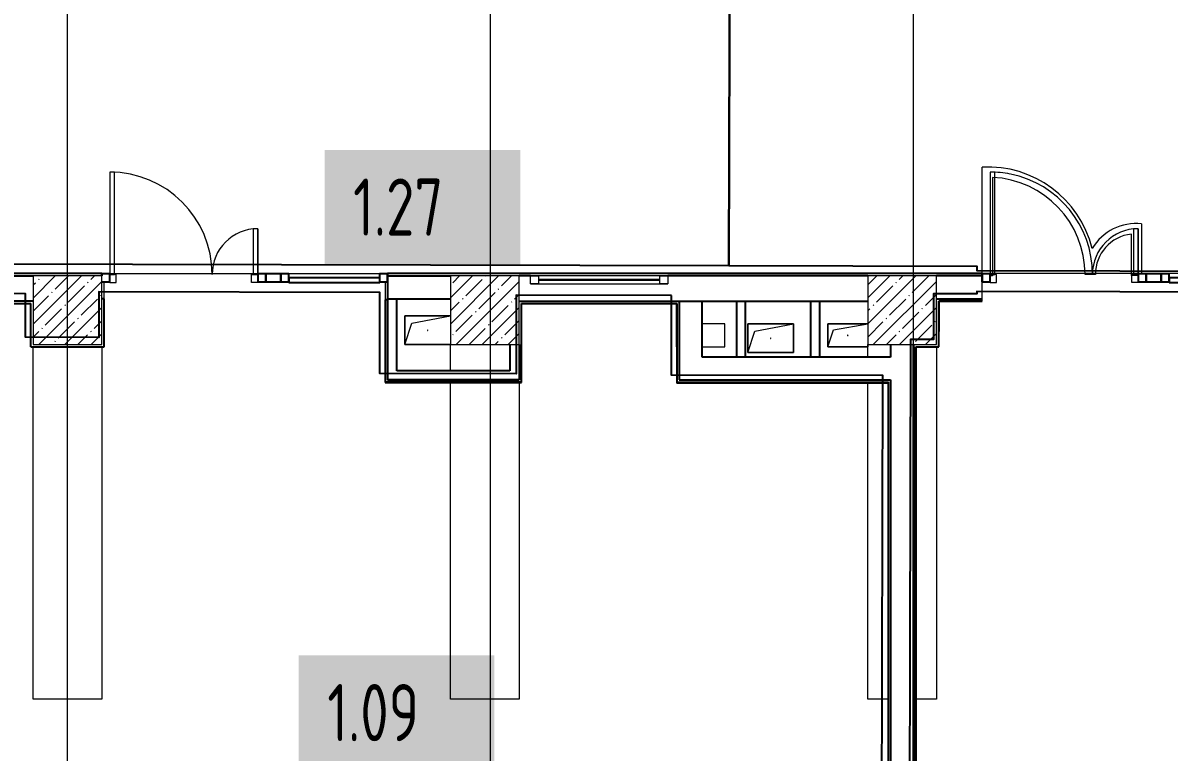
# Model space of a CAD drawing. Header units: millimetres. Extents: x 3914 to 443608, y -156176 to 78197.
# Drawn here: x 48077 to 58102, y -142377 to -136000 of the extents above; entities that cross this region are included whole.
import ezdxf

# ---------------------------------------------------------------- set-up
doc = ezdxf.new("R2010")
doc.units = ezdxf.units.MM
for name, color, linetype, lineweight in [('A-DETL-GENF', 7, 'Continuous', 9), ('A-DOOR-1', 7, 'Continuous', 5), ('A-FLOR', 7, 'Continuous', 9), ('A-GENM', 7, 'Continuous', 9), ('A-GLAZ', 7, 'Continuous', 9), ('A-GLAZ-1', 7, 'Continuous', 5), ('A-GLAZ-CURT-1', 7, 'Continuous', 5), ('A-GLAZ-CURT-2', 7, 'Continuous', 25), ('A-GLAZ-CWMG', 7, 'Continuous', 9), ('A-GLAZ-CWMG-1', 7, 'Continuous', 25), ('S-COLS-1', 7, 'Continuous', 5), ('Оси', 7, 'Continuous', 9)]:
    doc.layers.add(name, color=color, linetype=linetype, lineweight=lineweight)
doc.layers.add('A-DOOR-4', color=7, linetype='Continuous', lineweight=5, true_color=0xd7dbdf)
doc.styles.add('СПДС', font='ГОСТ тип А.ttf', dxfattribs={"width": 0.9})

# ---------------------------------------------------------------- blocks, each defined once
blk = doc.blocks.new('BSC_Колонна _Прямоугольная - 600х600-23286269-Объем проектирования 1 этажа')
at = {"layer": 'S-COLS-1'}
h = blk.add_hatch(dxfattribs=at)
h.set_pattern_fill('FP_3', color=256, style=0, pattern_type=2)
h.set_pattern_definition([(45, (-29509.74, -7600), (-114.04925, 114.04925), []), (45, (-29395.7, -7600), (-114.04925, 114.04925), [201.613, -40.323, 6.706, -33.617])])
h.paths.add_polyline_path([(-300, -300), (300, -300), (300, 300), (-300, 300), (-300, -187)])
for p, q in [((300, 300), (-300, 300)), ((-300, 300), (-300, -300)), ((300, -300), (300, 300)), ((-300, -300), (300, -300))]:
    blk.add_line(p, q, dxfattribs=at)
blk = doc.blocks.new('BSC_Колонна _Прямоугольная - 600х600-V18-Объем проектирования 1 этажа')
at = {"layer": 'S-COLS-1'}
h = blk.add_hatch(dxfattribs=at)
h.set_pattern_fill('FP_28', color=256, style=0, pattern_type=2)
h.set_pattern_definition([(45, (-25860, -7600), (-114.0493, 114.0493), []), (45, (-25745.95, -7600), (-114.0493, 114.0493), [201.613, -40.323, 6.706, -33.617])])
h.paths.add_polyline_path([(300, -300), (300, 300), (-300, 300), (-300, -300), (-111, -300)])
for p, q in [((300, 300), (-300, 300)), ((-300, 300), (-300, -300)), ((300, -300), (300, 300)), ((-300, -300), (300, -300))]:
    blk.add_line(p, q, dxfattribs=at)
blk = doc.blocks.new('BSC_Колонна _Прямоугольная - 600х600-V153-Объем проектирования 1 этажа')
at = {"layer": 'S-COLS-1'}
h = blk.add_hatch(dxfattribs=at)
h.set_pattern_fill('FP_155', color=256, style=0, pattern_type=2)
h.set_pattern_definition([(45, (-22210, -7600), (-114.0493, 114.0493), []), (45, (-22095.95, -7600), (-114.0493, 114.0493), [201.613, -40.323, 6.706, -33.617])])
h.paths.add_polyline_path([(161, -300), (300, -300), (300, 300), (-300, 300), (-300, -300)])
for p, q in [((300, 300), (-300, 300)), ((-300, 300), (-300, -300)), ((300, -300), (300, 300)), ((-300, -300), (300, -300))]:
    blk.add_line(p, q, dxfattribs=at)
blk = doc.blocks.new('GM_Отверстие прямоугольное _в плите_ - Отверстие-21981599-Объем проектирования 1 этажа')
at = {"layer": 'A-GENM'}
for p, q in [((-175, -100), (-175, 100)), ((-175, 100), (175, 100)), ((175, 100), (-175, 100)), ((-175, 100), (-175, -100)), ((-175, -100), (-125, 50)), ((-125, 50), (175, 100)), ((175, -100), (-175, -100)), ((-175, -100), (175, -100)), ((175, -80), (175, -100)), ((175, -100), (175, -80))]:
    blk.add_line(p, q, dxfattribs=at)
for start, end in [(360, 180), (180, 360)]:
    blk.add_arc((0, 0), 2.5, start, end, dxfattribs=at)
blk = doc.blocks.new('GM_Отверстие прямоугольное _в плите_ - Отверстие-V199-Объем проектирования 1 этажа')
at = {"layer": 'A-GENM'}
for p, q in [((-200, -125), (-200, 125)), ((-200, 125), (200, 125)), ((200, 125), (-200, 125)), ((-200, 125), (-200, -125)), ((-138, 62), (200, 125)), ((200, 125), (200, -125)), ((200, -125), (200, 125)), ((-200, -125), (-138, 62)), ((200, -125), (-200, -125)), ((-200, -125), (200, -125))]:
    blk.add_line(p, q, dxfattribs=at)
for start, end in [(360, 180), (180, 360)]:
    blk.add_arc((0, 0), 2.5, start, end, dxfattribs=at)
blk = doc.blocks.new('GM_Отверстие прямоугольное _в плите_ - Отверстие-V206-Объем проектирования 1 этажа')
at = {"layer": 'A-GENM'}
for p, q in [((-200, -125), (-200, 125)), ((-200, 125), (200, 125)), ((200, 125), (-200, 125)), ((-200, 125), (-200, -125)), ((-138, 62), (200, 125)), ((-200, -125), (-138, 62)), ((200, -125), (-200, -125)), ((-200, -125), (200, -125))]:
    blk.add_line(p, q, dxfattribs=at)
for start, end in [(360, 180), (180, 360)]:
    blk.add_arc((0, 0), 2.5, start, end, dxfattribs=at)
blk = doc.blocks.new('Прямоугольный импост - 50 x 70 мм-31700031-Объем проектирования 1 этажа')
at = {"layer": 'A-GLAZ-CWMG-1'}
for p, q in [((-70, 35), (0, 35)), ((-70, -35), (-70, 35)), ((0, 35), (0, -35)), ((0, -35), (-70, -35))]:
    blk.add_line(p, q, dxfattribs=at)
blk = doc.blocks.new('Дверь_Витражная_остекление_ - ДВН_ДАО_Главный вход_1200 в свету-31742133-Объем проектирования 1 этажа')
at = {"layer": 'A-DETL-GENF'}
for p, q in [((-607.5, 925), (-647.5, 925)), ((-647.5, 925), (-647.5, 35)), ((-607.5, 30), (-607.5, 925)), ((647.5, 430), (607.5, 430)), ((607.5, 430), (607.5, 30)), ((647.5, 35), (647.5, 430)), ((-647.5, 30), (-607.5, 30)), ((-592.5, 30), (-647.5, 30)), ((-592.5, -40), (-592.5, 30)), ((592.5, -40), (592.5, 30)), ((592.5, 30), (647.5, 30)), ((607.5, 30), (647.5, 30)), ((-647.5, -35), (-647.5, -40)), ((-647.5, -40), (-592.5, -40)), ((647.5, -40), (592.5, -40)), ((647.5, -35), (647.5, -40))]:
    blk.add_line(p, q, dxfattribs=at)
at = {"layer": 'A-DOOR-1'}
for p, q in [((-647.5, 925), (-647.5, 35)), ((647.5, 430), (647.5, 35))]:
    blk.add_line(p, q, dxfattribs=at)
for centre, radius, start, end in [((-647.5, 30), 895, 360, 90), ((647.5, 30), 400, 90, 180)]:
    blk.add_arc(centre, radius, start, end, dxfattribs=at)
blk = doc.blocks.new('Системная панель - Стемалит - 40мм-31720939-Объем проектирования 1 этажа')
at = {"layer": 'A-GLAZ-CURT-2'}
for p, q in [((65, 35), (-65, 35)), ((-65, 35), (-65, -35)), ((65, -35), (65, 35)), ((-65, -35), (65, -35))]:
    blk.add_line(p, q, dxfattribs=at)
blk = doc.blocks.new('Прямоугольный импост - 50 x 70 мм-31687886-Объем проектирования 1 этажа')
at = {"layer": 'A-GLAZ-CWMG-1'}
for p, q in [((-35, 35), (35, 35)), ((-35, -35), (-35, 35)), ((35, 35), (35, -35)), ((35, -35), (-35, -35))]:
    blk.add_line(p, q, dxfattribs=at)
blk = doc.blocks.new('Прямоугольный импост - 50 x 70 мм-31701779-Объем проектирования 1 этажа')
at = {"layer": 'A-GLAZ-CWMG-1'}
for p, q in [((0, 35), (-70, 35)), ((-70, 35), (-70, -35)), ((-70, -35), (0, -35)), ((0, -35), (0, -17))]:
    blk.add_line(p, q, dxfattribs=at)
blk = doc.blocks.new('Системная панель - Стекло - 40мм-31720953-Объем проектирования 1 этажа')
at = {"layer": 'A-GLAZ-CURT-1'}
h = blk.add_hatch(dxfattribs=at)
h.set_pattern_fill('FP_193', color=256, style=0, pattern_type=2)
h.set_pattern_definition([(45, (-24742.5, -7683), (-565.685, 565.685), [400, -1200]), (45, (-25142.5, -7883), (-565.685, 565.685), [1200, -400]), (45, (-24342.5, -8083), (-565.685, 565.685), [400, -1200])])
h.paths.add_polyline_path([(-109, -40), (398, -40), (398, 0), (-398, 0), (-398, -40)])
at = {"layer": 'A-GLAZ-CURT-2'}
for p, q in [((398, 0), (-398, 0)), ((-398, 0), (-398, -40)), ((398, -40), (398, 0)), ((-398, -40), (398, -40))]:
    blk.add_line(p, q, dxfattribs=at)
blk = doc.blocks.new('Прямоугольный импост - 50 x 70 мм-31702100-Объем проектирования 1 этажа')
at = {"layer": 'A-GLAZ-CWMG-1'}
for p, q in [((-35, 35), (35, 35)), ((-35, -35), (-35, 35)), ((35, 35), (35, -35)), ((35, -35), (-35, -35))]:
    blk.add_line(p, q, dxfattribs=at)
blk = doc.blocks.new('Прямоугольный импост - 50 x 70 мм-31720914-Объем проектирования 1 этажа')
at = {"layer": 'A-GLAZ-CWMG'}
blk.add_line((24940, 7918), (24145, 7918), dxfattribs=at)
blk = doc.blocks.new('Дверь_Витражная_остекление_ - ДВН_ДАО_Главный вход_1200 в свету-V258-Объем проектирования 1 этажа')
at = {"layer": 'A-DETL-GENF'}
for p, q in [((-607, 925), (-647, 925)), ((-647, 925), (-647, 35)), ((-607, 877), (-607, 925)), ((-607, 30), (-607, 877)), ((647, 430), (607, 430)), ((607, 430), (607, 30)), ((647, 35), (647, 430)), ((-647, 30), (-627, 30)), ((-627, 30), (-647, 30)), ((-627, 30), (-607, 30)), ((-592, 30), (-627, 30)), ((-592, -40), (-592, 30)), ((592, 20), (592, 30)), ((592, 30), (647, 30)), ((592, -40), (592, 20)), ((607, 30), (647, 30)), ((-647, -35), (-647, -40)), ((-647, -40), (-592, -40)), ((647, -40), (592, -40)), ((647, -35), (647, -40))]:
    blk.add_line(p, q, dxfattribs=at)
at = {"layer": 'A-DOOR-4'}
for p, q in [((-647, 925), (-647, 35)), ((647, 430), (647, 35))]:
    blk.add_line(p, q, dxfattribs=at)
for centre, radius, start, end in [((-647, 30), 895, 78.75, 90), ((-647, 30), 895, 360, 78.6109), ((647, 30), 400, 90, 180)]:
    blk.add_arc(centre, radius, start, end, dxfattribs=at)
blk = doc.blocks.new('Прямоугольный импост - 50 x 70 мм-V259-Объем проектирования 1 этажа')
at = {"layer": 'A-GLAZ-CWMG-1'}
for p, q in [((-35, 35), (35, 35)), ((-35, -35), (-35, 35)), ((35, 35), (35, -35)), ((35, -35), (-35, -35))]:
    blk.add_line(p, q, dxfattribs=at)
blk = doc.blocks.new('Прямоугольный импост - 50 x 70 мм-V260-Объем проектирования 1 этажа')
at = {"layer": 'A-GLAZ-CWMG-1'}
for p, q in [((0, 35), (-70, 35)), ((-70, 35), (-70, -35)), ((0, -35), (0, 35)), ((-70, -35), (0, -35))]:
    blk.add_line(p, q, dxfattribs=at)
blk = doc.blocks.new('Системная панель - Стекло - 40мм-V261-Объем проектирования 1 этажа')
at = {"layer": 'A-GLAZ-CURT-2'}
for p, q in [((397.5, 0), (-397.5, 0)), ((-397.5, 0), (-397.5, -40)), ((397.5, -40), (397.5, 0)), ((-397.5, -40), (397.5, -40))]:
    blk.add_line(p, q, dxfattribs=at)
blk = doc.blocks.new('Прямоугольный импост - 50 x 70 мм-V262-Объем проектирования 1 этажа')
at = {"layer": 'A-GLAZ-CWMG-1'}
for p, q in [((-35, 35), (35, 35)), ((-35, -35), (-35, 35)), ((35, 35), (35, -35)), ((35, -35), (-35, -35))]:
    blk.add_line(p, q, dxfattribs=at)
blk = doc.blocks.new('120_Окно_СКБ_1Ст - 120_Окно_СКБ_1Ст 400х1200 EI30-24228621-Объем проектирования 1 этажа')
at = {"layer": 'A-GLAZ'}
for p, q in [((-600, 40), (-600, 110)), ((-600, 110), (-530, 110)), ((-530, 110), (-530, 40)), ((530, 40), (530, 110)), ((530, 110), (600, 110)), ((600, 110), (600, 40)), ((-530, 40), (-600, 40)), ((600, 40), (530, 40))]:
    blk.add_line(p, q, dxfattribs=at)
at = {"layer": 'A-GLAZ-1'}
for p, q in [((600, 110), (-600, 110)), ((-600, 40), (600, 40)), ((530, 80), (-530, 80)), ((530, 70), (-530, 70))]:
    blk.add_line(p, q, dxfattribs=at)

msp = doc.modelspace()

# ---------------------------------------------------------------- linework, layer by layer
for p, q in [((44772, -138212.7), (48167, -138212.7)), ((48767, -138191.7), (46467, -138191.7)), ((48767, -138192.7), (48767, -138191.7)), ((48767, -138212.7), (48767, -138192.7)), ((56467, -138191.7), (51267, -138191.7)), ((51267, -138191.7), (51267, -138192.7)), ((51267, -138192.7), (51267, -139122.7)), ((51267, -138212.7), (51817, -138212.7)), ((52517, -138212.7), (52417, -138212.7)), ((55466.7, -138212.7), (53717, -138212.7)), ((56467, -138212.7), (56066.7, -138212.7)), ((56467, -138264.7), (56467, -138192.7)), ((48167, -138432.7), (44772, -138432.7)), ((48787, -138412.7), (48767, -138412.7)), ((48788, -138412.7), (48787, -138412.7)), ((48788, -138833.7), (48788, -138412.7)), ((51247, -138422.7), (51246, -138422.7)), ((51246, -138422.7), (51246, -139143.7)), ((51267, -138422.7), (51247, -138422.7)), ((51267, -138412.7), (51817, -138412.7)), ((51347, -139042.7), (51347, -138412.7)), ((52417, -138432.7), (53817, -138432.7)), ((53817, -138432.7), (55466.7, -138432.7)), ((53817, -138432.7), (53817, -139122.7)), ((54017, -138922.7), (54017, -138432.7)), ((54317, -138432.7), (54317, -138922.7)), ((54397, -138922.7), (54397, -138432.7)), ((54967, -138432.7), (54967, -138922.7)), ((55047, -138922.7), (55047, -138432.7)), ((56066.7, -138412.7), (56467, -138412.7)), ((56467, -138432.7), (56086.7, -138432.7)), ((56086.7, -138432.7), (56086.7, -138700.1)), ((56086.7, -138433.7), (56087.7, -138433.7)), ((56087.7, -138433.7), (56467, -138433.7)), ((56087.7, -138833.7), (56087.7, -138433.7)), ((56467, -138433.7), (56467, -138432.7)), ((46988, -138453.7), (48146, -138453.7)), ((48146, -138452.7), (48147, -138452.7)), ((48146, -138833.7), (48146, -138452.7)), ((52437, -138453.7), (52437, -138452.7)), ((52438, -138453.7), (52437, -138453.7)), ((52438, -138453.7), (53796, -138453.7)), ((52438, -139143.7), (52438, -138453.7)), ((53796, -138453.7), (53796, -139150.7)), ((53797, -138453.7), (53796, -138453.7)), ((53797, -138832.9), (53797, -138452.7)), ((48146, -138833.7), (48788, -138833.7)), ((52337, -138812.7), (52337, -139042.7)), ((52417, -138812.7), (52417, -139122.7)), ((55666.7, -138812.7), (55666.7, -138922.7)), ((55865.7, -138812.7), (55865.7, -145612.7)), ((55866.7, -145612.7), (55866.7, -138812.7)), ((55885.7, -138833.7), (55885.7, -138832.7)), ((55885.7, -138833.7), (55886.7, -138833.7)), ((55886.7, -138833.7), (55886.7, -145592.7)), ((55887.7, -138833.7), (56087.7, -138833.7)), ((55887.7, -145591.7), (55887.7, -138833.7)), ((55666.7, -138922.7), (54017, -138922.7)), ((52337, -139042.7), (51347, -139042.7)), ((51246, -139143.7), (52438, -139143.7)), ((51247, -139142.7), (51247, -139141.7)), ((52437, -139142.7), (51247, -139142.7)), ((52417, -139121.7), (51267, -139121.7)), ((51267, -139122.7), (52417, -139122.7)), ((52437, -139141.7), (52437, -139142.7)), ((53797, -139142.7), (55646.7, -139142.7)), ((53797, -139142.7), (53797, -139143.7)), ((53817, -139122.7), (55666.7, -139122.7)), ((55646.7, -139143.7), (55646.7, -139142.7)), ((55646.7, -139150.7), (55646.7, -139143.7)), ((55666.7, -139122.7), (55666.7, -145612.7)), ((53796, -139150.7), (53797, -139150.7)), ((55645.7, -139150.7), (53797, -139150.7)), ((55645.7, -139150.7), (55645.7, -145591.7))]:
    msp.add_line(p, q)
at = {"flags": 128}
for points in [[(54279.7, -135163.6), (54258.7, -135163.6), (54251.8, -138122.1), (56421.8, -138127.1), (56421.7, -138165.1), (58921.7, -138171), (58921.8, -138133), (64730.8, -138146.7), (64737.2, -135388.7), (64187.2, -135387.4), (64188.5, -134845.4), (64468.5, -134846), (64496.2, -123064.1), (63866.7, -123062.6), (63724.2, -123062.2), (63237.2, -123061.1), (63237.2, -123060.1), (61437.2, -123055.9), (61437.2, -123056.9), (60950.2, -123055.7), (60807.7, -123055.4), (60478.2, -123054.6), (60456.5, -132298.6), (54286.5, -132284.1)], [(54251.8, -138122.1), (54258.7, -135164.1), (48787.7, -135151.2), (48790.1, -134151.2), (46452.1, -134145.7), (46449.8, -135124.7), (46428.8, -135134.7), (46421.8, -138103.7)], [(53750.2, -138382.9), (52392.2, -138379.7), (52390.6, -139069.7), (51198.6, -139066.9), (51200.2, -138356.9), (48742.2, -138351.1), (48741.3, -138751.1), (48099.3, -138749.6), (48100.2, -138369.6), (46942.2, -138366.9), (46924.5, -145884.9), (48082.5, -145887.6), (48083.4, -145507.6), (48850.4, -145509.4), (48849.5, -145889.4), (51732.5, -145896.2), (51733.4, -145516.2), (52623.9, -145518.3), (52623, -145898.3), (55382.3, -145904.7), (55383.2, -145524.7), (55583.2, -145525.2), (55598.3, -139084.2), (53748.5, -139079.9)]]:
    msp.add_lwpolyline(points, close=True, dxfattribs=at)
msp.add_lwpolyline([(58921.3, -138354), (56421.3, -138348.1), (56421.2, -138369.1), (56042, -138368.3), (56041, -138768.3), (55841, -138767.8), (55825.2, -145525.8), (56425.4, -145527.2), (56424.5, -145907.2), (59182.5, -145913.6)], dxfattribs=at)
at = {"layer": 'A-FLOR'}
for p, q in [((56467, -138192.7), (56467, -137261.1)), ((56557, -137350.7), (56557, -138212.7)), ((57862, -137757.6), (57862, -138194.7)), ((57772, -138209.7), (57772, -137847)), ((46467.3, -138192.7), (56467, -138192.7)), ((64752, -138192.7), (56469.1, -138192.7)), ((56557, -138212.7), (56537, -138212.7)), ((57457, -138199.7), (57367, -138199.7)), ((57832, -138209.7), (57772, -138209.7)), ((48787, -138832.7), (48787, -138264.7)), ((51247, -139141.7), (51247, -138264.7)), ((56467, -138432.7), (56467, -138264.7)), ((56086.7, -138432.7), (56467, -138432.7)), ((46987, -138452.7), (48146, -138452.7)), ((48147, -138452.7), (48147, -138832.7)), ((52437, -138452.7), (53797, -138452.7)), ((52437, -139141.7), (52437, -138453.7)), ((53797, -138632.9), (53797, -138830.6)), ((54216.7, -138632.7), (54017, -138632.7)), ((54216.7, -138832.7), (54216.7, -138632.7)), ((56086.7, -138832.7), (56086.7, -138700.1)), ((48147, -138832.7), (48787, -138832.7)), ((48167, -141912.7), (48167, -138832.7)), ((48767, -138832.7), (48767, -141912.7)), ((51817, -139042.7), (51817, -138812.7)), ((51817, -138812.7), (52337, -138812.7)), ((53797, -138832.9), (53797, -139142.7)), ((54017, -138832.7), (54216.7, -138832.7)), ((55467, -138922.7), (55467, -138812.7)), ((55467, -138812.7), (55666.7, -138812.7)), ((55885.7, -138832.7), (56086.7, -138832.7)), ((55885.7, -145592.7), (55885.7, -138833.7)), ((56067, -138832.7), (56067, -141912.7)), ((51247, -139141.7), (52437, -139141.7)), ((51817, -141912.7), (51817, -139141.7)), ((52417, -139141.7), (52417, -141912.7)), ((55467, -141912.7), (55467, -139150.7)), ((55646.7, -139150.7), (55646.7, -145592.7)), ((48767, -141912.7), (48167, -141912.7)), ((52417, -141912.7), (51817, -141912.7)), ((55646.7, -141912.7), (55467, -141912.7)), ((56067, -141912.7), (55885.7, -141912.7))]:
    msp.add_line(p, q, dxfattribs=at)
for centre, radius, start, end in [((56517, -138199.7), 940, 13.96903, 93.04909), ((56517, -138199.7), 940, 13.96903, 93.04909), ((56517, -138199.7), 850, 0, 87.30273), ((56517, -138199.7), 850, 0, 87.30273), ((57812, -138199.7), 445, 83.54865, 149.34163), ((57812, -138199.7), 445, 83.54865, 149.34163), ((57812, -138199.7), 355, 96.4696, 180), ((57812, -138199.7), 355, 96.4696, 180)]:
    msp.add_arc(centre, radius, start, end, dxfattribs=at)
at = {"layer": 'Оси'}
for points in [[(48467, -148019), (48467, -143019), (48467, -123714.7), (48467, -118714.7)], [(52167, -148019), (52167, -143019), (52167, -123714.7), (52167, -118714.7)], [(55867, -148019), (55867, -143019), (55867, -123714.7), (55867, -118714.7)]]:
    msp.add_lwpolyline(points, dxfattribs=at)

# ---------------------------------------------------------------- block references
for name, p in [('Дверь_Витражная_остекление_ - ДВН_ДАО_Главный вход_1200 в свету-31742133-Объем проектирования 1 этажа', (49484.5, -138229.7)), ('Дверь_Витражная_остекление_ - ДВН_ДАО_Главный вход_1200 в свету-V258-Объем проектирования 1 этажа', (57184.5, -138229.7)), ('BSC_Колонна _Прямоугольная - 600х600-V153-Объем проектирования 1 этажа', (48467, -138512.7)), ('Системная панель - Стемалит - 40мм-31720939-Объем проектирования 1 этажа', (50267, -138229.7)), ('Прямоугольный импост - 50 x 70 мм-31720914-Объем проектирования 1 этажа', (26257, -146112.7)), ('Системная панель - Стекло - 40мм-31720953-Объем проектирования 1 этажа', (50799.5, -138229.7)), ('BSC_Колонна _Прямоугольная - 600х600-V18-Объем проектирования 1 этажа', (52117, -138512.7)), ('BSC_Колонна _Прямоугольная - 600х600-23286269-Объем проектирования 1 этажа', (55766.7, -138512.7)), ('Системная панель - Стемалит - 40мм-31720939-Объем проектирования 1 этажа', (57967, -138229.7)), ('Системная панель - Стекло - 40мм-V261-Объем проектирования 1 этажа', (58499.5, -138229.7)), ('GM_Отверстие прямоугольное _в плите_ - Отверстие-V206-Объем проектирования 1 этажа', (51617, -138687.7)), ('GM_Отверстие прямоугольное _в плите_ - Отверстие-V199-Объем проектирования 1 этажа', (54617, -138757.7)), ('GM_Отверстие прямоугольное _в плите_ - Отверстие-21981599-Объем проектирования 1 этажа', (55291.7, -138732.7))]:
    msp.add_blockref(name, p)
at = {"rotation": 180}
for name, p in [('Прямоугольный импост - 50 x 70 мм-31701779-Объем проектирования 1 этажа', (48767, -138229.7)), ('Прямоугольный импост - 50 x 70 мм-V260-Объем проектирования 1 этажа', (56467, -138229.7))]:
    msp.add_blockref(name, p, dxfattribs=at)
at = {"extrusion": (0, 0, -1), "rotation": 180}
for name, p in [('Прямоугольный импост - 50 x 70 мм-31687886-Объем проектирования 1 этажа', (-50167, -138229.7)), ('Прямоугольный импост - 50 x 70 мм-31702100-Объем проектирования 1 этажа', (-50367, -138229.7)), ('Прямоугольный импост - 50 x 70 мм-31700031-Объем проектирования 1 этажа', (-51267, -138229.7)), ('Прямоугольный импост - 50 x 70 мм-V259-Объем проектирования 1 этажа', (-57867, -138229.7)), ('Прямоугольный импост - 50 x 70 мм-V262-Объем проектирования 1 этажа', (-58067, -138229.7))]:
    msp.add_blockref(name, p, dxfattribs=at)
at = {"color": 3}
msp.add_blockref('120_Окно_СКБ_1Ст - 120_Окно_СКБ_1Ст 400х1200 EI30-24228621-Объем проектирования 1 этажа', (53117, -138322.7), dxfattribs=at)

# ---------------------------------------------------------------- texts
at = {"char_height": 500, "width": 1212.151, "attachment_point": 1, "style": 'СПДС', "bg_fill": 1, "box_fill_scale": 1.5, "bg_fill_color": 7, "bg_fill_true_color": 16777215, "bg_fill_transparency": 0}
for s, insert in [('1.27', (50964.9, -137360.6)), ('1.09', (50739.2, -141781.4))]:
    msp.add_mtext(s, dxfattribs=dict(at, insert=insert))

doc.saveas('drawing.dxf')
